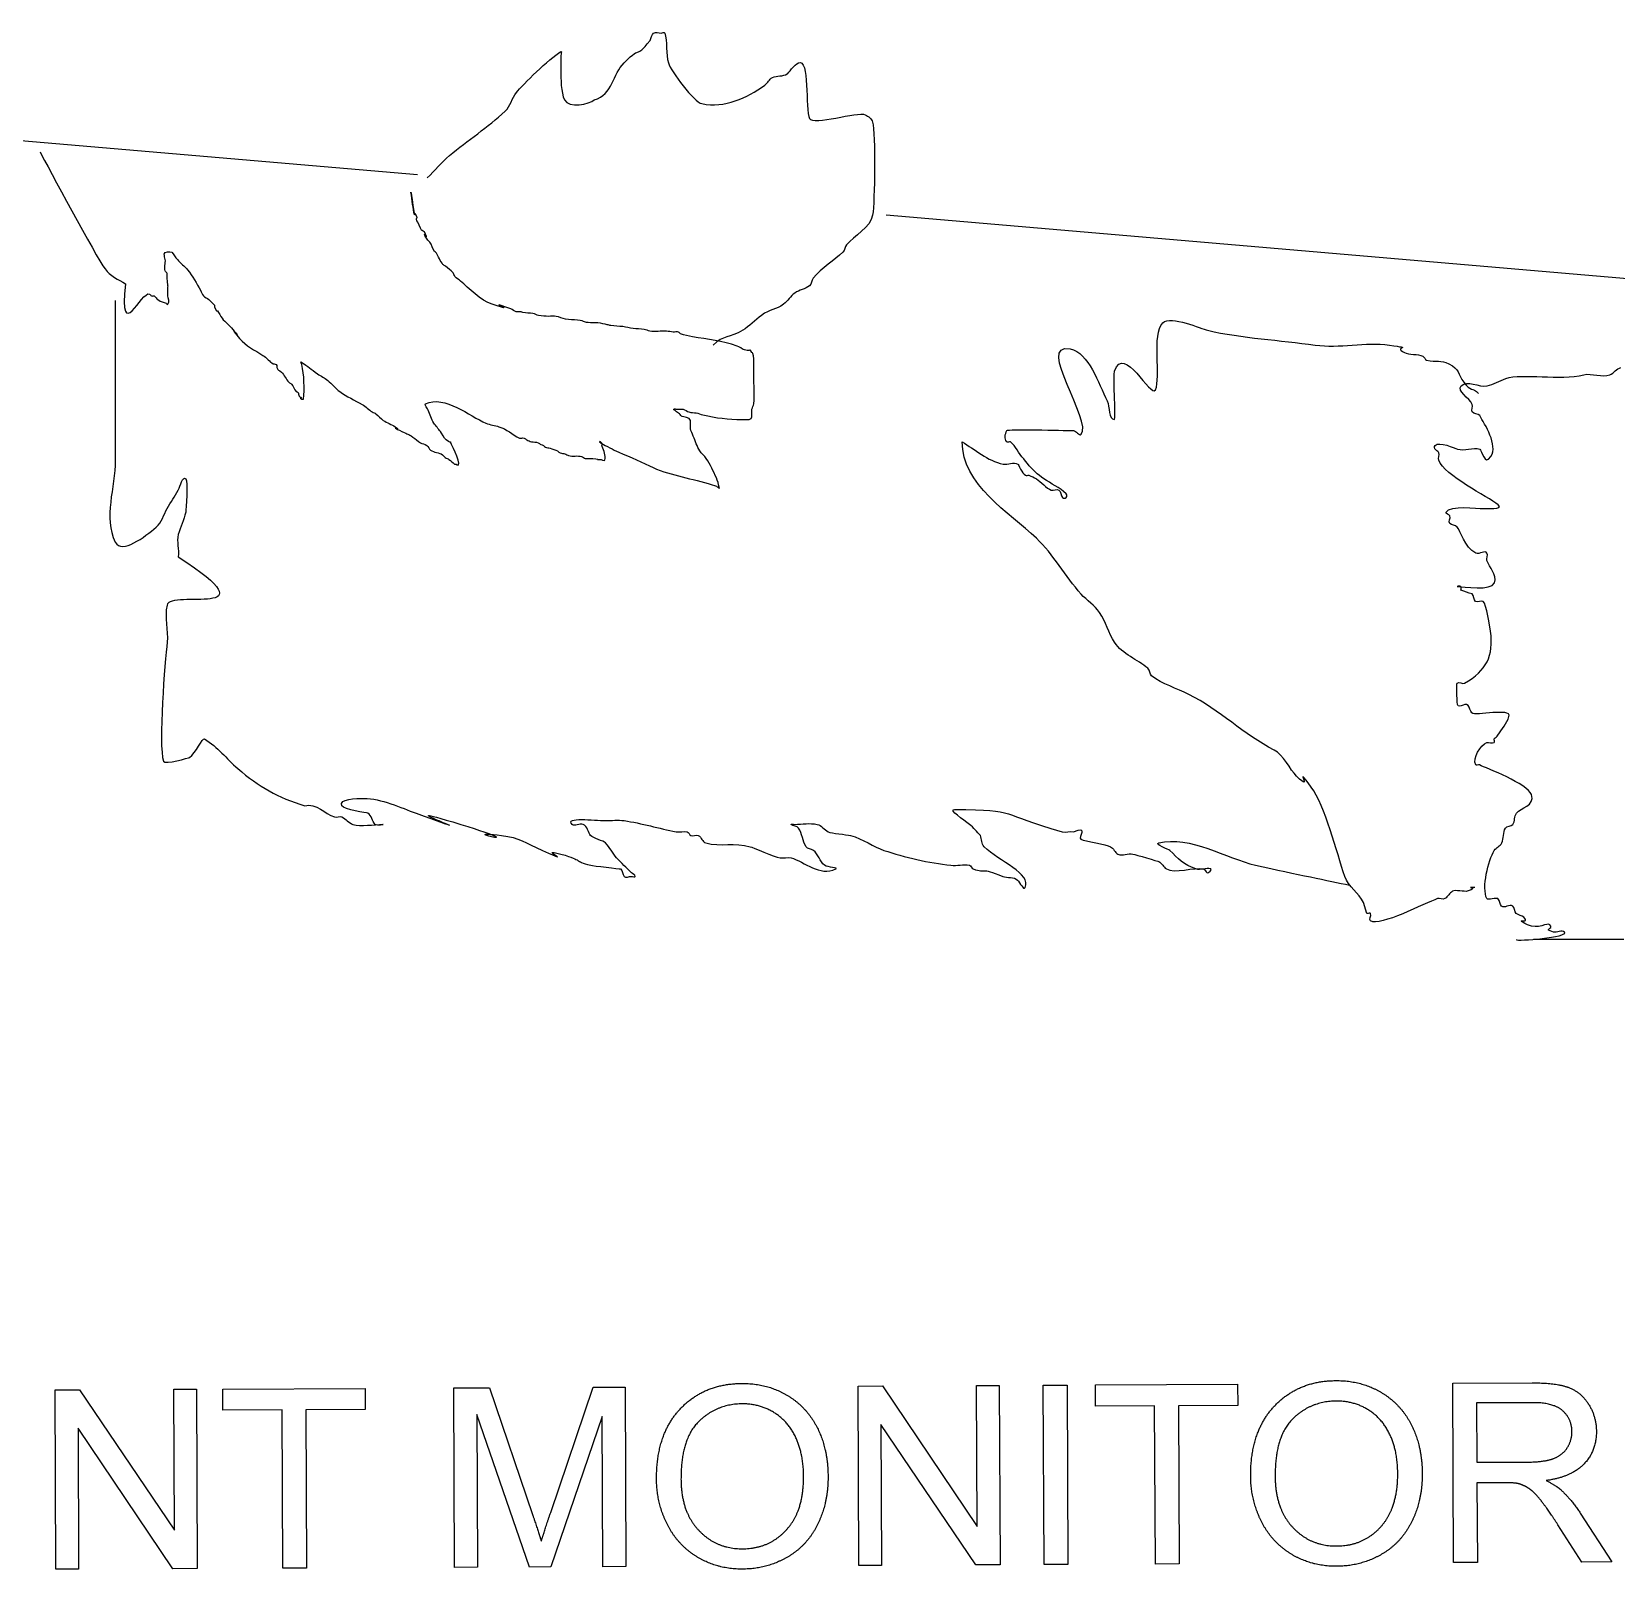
# Model space of a CAD drawing. Header units: millimetres. Extents: x 42 to 205, y 3 to 85.
# Drawn here: x 153.85 to 180.34, y 6.3 to 32.01 of the extents above; entities that cross this region are included whole.
import ezdxf

# ---------------------------------------------------------------- set-up
doc = ezdxf.new("R2010")
doc.units = ezdxf.units.MM
doc.layers.get('0').update_dxf_attribs({"linetype": 'CONTINUOUS'})

msp = doc.modelspace()

# ---------------------------------------------------------------- linework, layer by layer
for p, q in [((162.695, 31.614), (162.695, 31.365)), ((152.984, 30.251), (160.297, 29.622)), ((168.134, 28.947), (184.055, 27.578)), ((155.243, 27.514), (155.243, 24.843)), ((176.174, 17.265), (176.113, 17.452)), ((178.978, 16.83), (178.96, 16.833)), ((180.034, 16.83), (178.978, 16.83)), ((180.469, 16.83), (180.034, 16.83)), ((160.904, 9.333), (161.501, 9.335)), ((160.918, 6.333), (160.904, 9.333)), ((161.501, 9.335), (162.221, 7.215)), ((162.524, 7.253), (163.232, 9.344)), ((163.232, 9.344), (163.767, 9.346)), ((163.767, 9.346), (163.781, 6.346)), ((177.608, 9.412), (178.938, 9.418)), ((177.622, 6.412), (177.608, 9.412)), ((178.956, 9.087), (178.007, 9.082)), ((178.007, 9.082), (178.011, 8.09)), ((162.168, 6.338), (161.288, 8.888)), ((161.288, 8.888), (161.301, 6.334)), ((163.386, 8.855), (162.526, 6.34)), ((163.398, 6.344), (163.386, 8.855)), ((178.011, 8.09), (178.865, 8.094)), ((178.473, 7.748), (178.013, 7.746)), ((178.013, 7.746), (178.019, 6.414)), ((179.741, 7.238), (180.266, 6.424)), ((179.767, 6.422), (179.367, 7.044)), ((178.019, 6.414), (177.622, 6.412)), ((180.266, 6.424), (179.767, 6.422)), ((161.301, 6.334), (160.918, 6.333)), ((162.526, 6.34), (162.168, 6.338)), ((163.781, 6.346), (163.398, 6.344))]:
    msp.add_line(p, q)
for points in [[(154.251, 6.301), (154.237, 9.301), (154.644, 9.303), (156.231, 6.955), (156.22, 9.31), (156.6, 9.312), (156.614, 6.312), (156.207, 6.31), (154.62, 8.66), (154.631, 6.303)], [(158.045, 6.319), (158.032, 8.965), (157.044, 8.96), (157.042, 9.314), (159.42, 9.325), (159.422, 8.971), (158.429, 8.967), (158.442, 6.321)], [(167.677, 6.365), (167.663, 9.365), (168.07, 9.367), (169.657, 7.019), (169.646, 9.374), (170.026, 9.376), (170.041, 6.376), (169.633, 6.374), (168.046, 8.724), (168.058, 6.366)], [(170.775, 6.379), (170.761, 9.379), (171.158, 9.381), (171.172, 6.381)], [(172.635, 6.388), (172.623, 9.034), (171.634, 9.029), (171.633, 9.383), (174.011, 9.395), (174.012, 9.041), (173.02, 9.036), (173.032, 6.39)]]:
    msp.add_lwpolyline(points, close=True)
for points, degree in [([(163.75, 31.489), (164.081, 31.821), (163.915, 31.524), (164.185, 31.862)], 3), ([(164.185, 31.862), (164.212, 31.898), (164.208, 31.961), (164.245, 31.986)], 3), ([(164.245, 31.986), (164.281, 32.009), (164.329, 31.986), (164.37, 31.986)], 3), ([(164.37, 31.986), (164.391, 31.986), (164.426, 32.006), (164.431, 31.986)], 3), ([(164.431, 31.986), (164.474, 31.858), (164.45, 31.618), (164.492, 31.489)], 3), ([(161.95, 30.993), (162.059, 31.124), (162.495, 31.556), (162.695, 31.676)], 3), ([(162.695, 31.676), (162.713, 31.687), (162.695, 31.634), (162.695, 31.614)], 3), ([(166.666, 31.49), (166.859, 31.586), (166.777, 30.705), (166.851, 30.558)], 3), ([(162.695, 31.365), (162.695, 31.216), (162.692, 30.999), (162.756, 30.868)], 3), ([(163.253, 30.868), (163.565, 30.957), (163.562, 31.302), (163.75, 31.489)], 3), ([(164.492, 31.489), (164.54, 31.342), (164.92, 30.832), (165.051, 30.806)], 3), ([(166.231, 31.241), (166.307, 31.279), (166.407, 31.259), (166.48, 31.303)], 3), ([(166.48, 31.303), (166.493, 31.311), (166.597, 31.455), (166.666, 31.49)], 3), ([(165.051, 30.806), (165.434, 30.729), (165.802, 30.899), (166.107, 31.117)], 3), ([(166.107, 31.117), (166.155, 31.151), (166.178, 31.215), (166.231, 31.241)], 3), ([(161.764, 30.682), (161.853, 30.765), (161.874, 30.9), (161.95, 30.993)], 3), ([(162.756, 30.868), (162.825, 30.732), (163.169, 30.793), (163.253, 30.868)], 3), ([(160.833, 29.937), (161.135, 30.196), (161.475, 30.409), (161.764, 30.682)], 3), ([(166.851, 30.558), (166.912, 30.434), (167.661, 30.681), (167.783, 30.62)], 3), ([(167.783, 30.62), (167.836, 30.594), (167.892, 30.553), (167.907, 30.496)], 3), ([(167.907, 30.496), (167.955, 30.304), (167.945, 29.166), (167.907, 28.943)], 3), ([(153.985, 29.999), (154.112, 29.763), (154.916, 28.254), (155.072, 28.042)], 3), ([(160.241, 28.957), (160.237, 28.961), (160.122, 29.777), (160.241, 28.973)], 3), ([(160.46, 29.564), (160.585, 29.688), (160.699, 29.822), (160.833, 29.937)], 3), ([(160.272, 28.942), (160.239, 29.006), (160.272, 28.925), (160.241, 28.957)], 3), ([(160.287, 28.849), (160.266, 28.936), (160.315, 28.855), (160.272, 28.942)], 3), ([(167.907, 28.943), (167.872, 28.737), (167.592, 28.596), (167.472, 28.446)], 3), ([(160.366, 28.693), (160.355, 28.715), (160.292, 28.836), (160.287, 28.849)], 3), ([(160.457, 28.538), (160.32, 28.768), (160.521, 28.441), (160.412, 28.662)], 3), ([(160.412, 28.662), (160.412, 28.664), (160.371, 28.681), (160.366, 28.693)], 3), ([(160.503, 28.492), (160.491, 28.51), (160.468, 28.519), (160.457, 28.538)], 3), ([(160.582, 28.337), (160.549, 28.384), (160.536, 28.444), (160.503, 28.492)], 3), ([(167.472, 28.446), (167.444, 28.41), (167.442, 28.355), (167.411, 28.322)], 3), ([(156.078, 28.011), (156.057, 28.064), (156.09, 28.14), (156.078, 28.198)], 3), ([(156.063, 28.291), (156.063, 28.333), (156.164, 28.34), (156.187, 28.322)], 3), ([(156.078, 28.198), (156.072, 28.231), (156.063, 28.254), (156.063, 28.291)], 3), ([(156.187, 28.322), (156.228, 28.29), (156.246, 28.236), (156.281, 28.198)], 3), ([(156.281, 28.198), (156.335, 28.138), (156.401, 28.089), (156.451, 28.027)], 3), ([(160.612, 28.306), (160.605, 28.318), (160.589, 28.324), (160.582, 28.337)], 3), ([(160.722, 28.119), (160.683, 28.164), (160.643, 28.259), (160.612, 28.306)], 3), ([(160.767, 28.088), (160.753, 28.1), (160.732, 28.105), (160.722, 28.119)], 3), ([(160.892, 27.979), (160.854, 28.02), (160.81, 28.053), (160.767, 28.088)], 3), ([(167.411, 28.322), (167.272, 28.182), (167.05, 28.068), (166.915, 27.887)], 3), ([(155.072, 28.042), (155.155, 27.929), (155.293, 27.865), (155.413, 27.794)], 3), ([(156.109, 27.965), (156.104, 27.983), (156.085, 27.994), (156.078, 28.011)], 3), ([(156.109, 27.902), (156.106, 27.923), (156.115, 27.945), (156.109, 27.965)], 3), ([(156.124, 27.592), (156.124, 27.916), (156.131, 27.619), (156.109, 27.902)], 3), ([(156.451, 28.027), (156.538, 27.922), (156.601, 27.802), (156.67, 27.685)], 3), ([(160.922, 27.917), (160.907, 27.935), (160.907, 27.962), (160.892, 27.979)], 3), ([(161.016, 27.84), (160.986, 27.866), (160.95, 27.887), (160.922, 27.917)], 3), ([(161.544, 27.451), (161.349, 27.516), (161.154, 27.723), (161.016, 27.84)], 3), ([(166.915, 27.887), (166.887, 27.85), (166.889, 27.792), (166.854, 27.763)], 3), ([(155.413, 27.794), (155.307, 26.756), (155.686, 27.688), (155.817, 27.623)], 3), ([(155.817, 27.623), (155.83, 27.617), (155.836, 27.6), (155.848, 27.592)], 3), ([(155.848, 27.592), (155.861, 27.584), (155.881, 27.601), (155.893, 27.592)], 3), ([(155.893, 27.592), (155.918, 27.576), (155.931, 27.548), (155.954, 27.53)], 3), ([(156.124, 27.452), (156.16, 27.489), (156.127, 27.557), (156.124, 27.592)], 3), ([(156.67, 27.685), (156.687, 27.655), (156.693, 27.618), (156.716, 27.592)], 3), ([(156.716, 27.592), (156.74, 27.564), (156.782, 27.555), (156.809, 27.53)], 3), ([(161.855, 27.374), (161.337, 27.568), (162.058, 27.28), (161.544, 27.451)], 3), ([(166.605, 27.639), (166.534, 27.588), (166.488, 27.507), (166.419, 27.452)], 3), ([(166.854, 27.763), (166.782, 27.705), (166.681, 27.693), (166.605, 27.639)], 3), ([(155.954, 27.53), (156.013, 27.484), (156.041, 27.495), (156.094, 27.468)], 3), ([(156.094, 27.468), (156.098, 27.466), (156.113, 27.44), (156.124, 27.452)], 3), ([(156.809, 27.53), (156.977, 27.377), (156.853, 27.479), (156.934, 27.343)], 3), ([(156.934, 27.343), (156.937, 27.339), (156.946, 27.348), (156.95, 27.343)], 3), ([(156.95, 27.343), (156.98, 27.304), (156.998, 27.259), (157.028, 27.219)], 3), ([(161.949, 27.327), (161.916, 27.336), (161.888, 27.361), (161.855, 27.374)], 3), ([(162.028, 27.327), (162.002, 27.331), (161.974, 27.32), (161.949, 27.327)], 3), ([(162.058, 27.312), (162.047, 27.313), (162.039, 27.325), (162.028, 27.327)], 3), ([(162.228, 27.296), (162.172, 27.306), (162.114, 27.303), (162.058, 27.312)], 3), ([(162.322, 27.265), (162.289, 27.271), (162.261, 27.29), (162.228, 27.296)], 3), ([(166.419, 27.452), (166.297, 27.355), (166.188, 27.372), (166.047, 27.266)], 3), ([(157.028, 27.219), (157.054, 27.184), (157.092, 27.158), (157.122, 27.126)], 3), ([(157.122, 27.126), (157.52, 26.692), (157.036, 27.223), (157.323, 26.878)], 3), ([(162.492, 27.25), (162.437, 27.255), (162.378, 27.255), (162.322, 27.265)], 3), ([(162.617, 27.25), (162.576, 27.256), (162.533, 27.25), (162.492, 27.25)], 3), ([(162.772, 27.203), (162.719, 27.212), (162.67, 27.241), (162.617, 27.25)], 3), ([(162.973, 27.188), (162.906, 27.197), (162.838, 27.191), (162.772, 27.203)], 3), ([(163.191, 27.141), (163.064, 27.15), (163.115, 27.167), (162.973, 27.188)], 3), ([(163.315, 27.141), (163.275, 27.146), (163.232, 27.138), (163.191, 27.141)], 3), ([(163.47, 27.11), (163.42, 27.12), (163.369, 27.135), (163.315, 27.141)], 3), ([(163.531, 27.095), (163.51, 27.097), (163.491, 27.105), (163.47, 27.11)], 3), ([(163.732, 27.079), (163.666, 27.084), (163.597, 27.087), (163.531, 27.095)], 3), ([(163.902, 27.048), (163.844, 27.055), (163.788, 27.069), (163.732, 27.079)], 3), ([(164.088, 27.032), (164.027, 27.043), (163.963, 27.04), (163.902, 27.048)], 3), ([(164.182, 27.001), (164.149, 27.007), (164.121, 27.027), (164.088, 27.032)], 3), ([(166.047, 27.266), (165.942, 27.189), (165.846, 27.083), (165.736, 27.017)], 3), ([(172.636, 26.023), (172.735, 26.223), (172.57, 26.952), (172.761, 27.141)], 3), ([(172.761, 27.141), (172.893, 27.273), (173.412, 27.039), (173.506, 27.017)], 3), ([(157.323, 26.878), (157.425, 26.756), (157.579, 26.681), (157.711, 26.598)], 3), ([(164.461, 27.001), (164.37, 27.008), (164.27, 26.987), (164.182, 27.001)], 3), ([(164.57, 26.986), (164.535, 26.99), (164.499, 26.999), (164.461, 27.001)], 3), ([(164.664, 26.986), (164.636, 26.997), (164.601, 26.983), (164.57, 26.986)], 3), ([(164.695, 26.955), (164.684, 26.965), (164.677, 26.981), (164.664, 26.986)], 3), ([(164.895, 26.908), (164.829, 26.924), (164.761, 26.939), (164.695, 26.955)], 3), ([(165.641, 26.753), (165.399, 26.841), (165.147, 26.865), (164.895, 26.908)], 3), ([(165.736, 27.017), (165.512, 26.883), (165.409, 26.938), (165.239, 26.769)], 3), ([(171.393, 25.278), (171.596, 25.481), (170.628, 26.822), (171.208, 26.707)], 3), ([(171.953, 26.334), (172.111, 26.804), (172.56, 25.871), (172.636, 26.023)], 3), ([(173.506, 27.017), (174.089, 26.883), (174.718, 26.853), (175.308, 26.769)], 3), ([(175.308, 26.769), (175.713, 26.711), (176.144, 26.827), (176.55, 26.769)], 3), ([(176.55, 26.769), (176.989, 26.706), (176.588, 26.749), (176.799, 26.645)], 3), ([(157.711, 26.598), (157.77, 26.562), (157.828, 26.486), (157.881, 26.458)], 3), ([(165.765, 26.691), (165.72, 26.704), (165.684, 26.737), (165.641, 26.753)], 3), ([(165.89, 26.645), (165.816, 26.744), (165.92, 26.647), (165.765, 26.691)], 3), ([(165.905, 26.629), (165.903, 26.636), (165.894, 26.639), (165.89, 26.645)], 3), ([(165.921, 26.256), (165.921, 26.353), (165.931, 26.527), (165.905, 26.629)], 3), ([(171.208, 26.707), (171.526, 26.643), (171.682, 26.131), (171.829, 25.837)], 3), ([(176.799, 26.645), (176.878, 26.606), (177.025, 26.624), (177.109, 26.582)], 3), ([(177.109, 26.582), (177.135, 26.569), (177.143, 26.527), (177.17, 26.52)], 3), ([(177.17, 26.52), (177.336, 26.479), (177.407, 26.527), (177.543, 26.458)], 3), ([(157.881, 26.458), (157.902, 26.448), (157.932, 26.461), (157.942, 26.427)], 3), ([(157.942, 26.427), (157.946, 26.417), (157.939, 26.406), (157.942, 26.396)], 3), ([(157.942, 26.396), (157.97, 26.327), (157.973, 26.367), (158.021, 26.319)], 3), ([(158.021, 26.319), (158.072, 26.269), (158.097, 26.196), (158.146, 26.148)], 3), ([(158.362, 26.443), (158.36, 26.451), (158.34, 26.494), (158.347, 26.489)], 3), ([(158.347, 26.489), (158.476, 26.412), (158.507, 26.369), (158.626, 26.288)], 3), ([(158.393, 25.868), (158.409, 26.03), (158.402, 26.282), (158.362, 26.443)], 3), ([(158.626, 26.288), (158.682, 26.249), (158.743, 26.221), (158.796, 26.179)], 3), ([(165.921, 25.79), (165.939, 25.945), (165.921, 26.101), (165.921, 26.256)], 3), ([(171.953, 25.526), (171.974, 25.526), (171.928, 26.26), (171.953, 26.334)], 3), ([(177.543, 26.458), (177.726, 26.367), (177.688, 26.285), (177.792, 26.147)], 3), ([(178.495, 26.211), (178.77, 26.303), (179.403, 26.174), (179.799, 26.273)], 3), ([(179.799, 26.273), (179.931, 26.307), (180.108, 26.223), (180.234, 26.273)], 3), ([(180.234, 26.273), (180.303, 26.301), (180.348, 26.374), (180.419, 26.397)], 3), ([(158.146, 26.148), (158.159, 26.135), (158.181, 26.131), (158.191, 26.117)], 3), ([(158.191, 26.117), (158.224, 26.08), (158.235, 26.027), (158.27, 25.993)], 3), ([(158.27, 25.993), (158.278, 25.985), (158.295, 25.987), (158.301, 25.977)], 3), ([(158.301, 25.977), (158.312, 25.959), (158.305, 25.934), (158.316, 25.915)], 3), ([(158.796, 26.179), (158.868, 26.122), (158.923, 26.045), (158.997, 25.992)], 3), ([(158.997, 25.992), (159.114, 25.91), (159.246, 25.85), (159.37, 25.775)], 3), ([(177.935, 25.776), (177.889, 25.888), (177.663, 26.002), (177.749, 26.087)], 3), ([(177.749, 26.087), (177.851, 26.189), (178.041, 26.061), (178.184, 26.087)], 3), ([(177.792, 26.147), (177.911, 25.987), (177.932, 26.07), (178.041, 25.961)], 3), ([(178.184, 26.087), (178.293, 26.107), (178.39, 26.176), (178.495, 26.211)], 3), ([(158.347, 25.899), (158.38, 25.867), (158.298, 25.901), (158.362, 25.868)], 3), ([(158.316, 25.915), (158.322, 25.905), (158.339, 25.908), (158.347, 25.899)], 3), ([(158.362, 25.868), (158.372, 25.864), (158.393, 25.858), (158.393, 25.868)], 3), ([(159.37, 25.775), (159.433, 25.744), (159.482, 25.688), (159.54, 25.651)], 3), ([(160.477, 25.682), (160.473, 25.691), (160.404, 25.778), (160.431, 25.79)], 3), ([(160.431, 25.79), (160.75, 25.935), (161.169, 25.581), (161.441, 25.464)], 3), ([(164.585, 25.697), (164.592, 25.711), (164.616, 25.697), (164.631, 25.697)], 3), ([(164.631, 25.697), (164.666, 25.697), (164.704, 25.705), (164.74, 25.697)], 3), ([(165.89, 25.697), (165.896, 25.73), (165.918, 25.758), (165.921, 25.79)], 3), ([(171.829, 25.837), (171.879, 25.737), (171.841, 25.526), (171.953, 25.526)], 3), ([(177.935, 25.652), (177.916, 25.689), (177.95, 25.738), (177.935, 25.776)], 3), ([(159.54, 25.651), (159.56, 25.638), (159.583, 25.633), (159.601, 25.62)], 3), ([(159.601, 25.62), (159.644, 25.59), (159.682, 25.541), (159.725, 25.511)], 3), ([(159.725, 25.511), (159.789, 25.469), (159.863, 25.445), (159.926, 25.402)], 3), ([(159.926, 25.402), (160.058, 25.315), (159.784, 25.451), (160.035, 25.325)], 3), ([(160.571, 25.464), (160.528, 25.529), (160.51, 25.613), (160.477, 25.682)], 3), ([(160.68, 25.325), (160.647, 25.374), (160.604, 25.415), (160.571, 25.464)], 3), ([(161.441, 25.464), (161.509, 25.435), (161.588, 25.429), (161.659, 25.402)], 3), ([(164.616, 25.666), (164.604, 25.676), (164.577, 25.684), (164.585, 25.697)], 3), ([(164.676, 25.62), (164.657, 25.637), (164.633, 25.65), (164.616, 25.666)], 3), ([(164.722, 25.573), (164.703, 25.583), (164.692, 25.606), (164.676, 25.62)], 3), ([(164.862, 25.511), (164.852, 25.566), (164.74, 25.564), (164.722, 25.573)], 3), ([(164.74, 25.697), (164.773, 25.689), (164.801, 25.66), (164.834, 25.651)], 3), ([(164.834, 25.651), (164.875, 25.639), (164.918, 25.643), (164.958, 25.635)], 3), ([(164.862, 25.371), (164.854, 25.417), (164.87, 25.465), (164.862, 25.511)], 3), ([(164.958, 25.635), (164.997, 25.628), (165.03, 25.613), (165.068, 25.604)], 3), ([(165.068, 25.604), (165.286, 25.55), (165.496, 25.527), (165.72, 25.527)], 3), ([(165.72, 25.527), (165.755, 25.527), (165.844, 25.512), (165.875, 25.542)], 3), ([(165.875, 25.542), (165.899, 25.566), (165.886, 25.671), (165.89, 25.697)], 3), ([(178.059, 25.59), (178.035, 25.629), (177.955, 25.611), (177.935, 25.652)], 3), ([(178.245, 24.907), (178.369, 25.094), (178.143, 25.447), (178.059, 25.59)], 3), ([(160.035, 25.325), (160.152, 25.266), (160.124, 25.298), (160.221, 25.231)], 3), ([(160.221, 25.231), (160.264, 25.202), (160.299, 25.165), (160.345, 25.138)], 3), ([(160.774, 25.185), (160.749, 25.204), (160.696, 25.303), (160.68, 25.325)], 3), ([(160.868, 25.107), (160.823, 25.216), (160.906, 25.087), (160.774, 25.185)], 3), ([(161.659, 25.402), (161.791, 25.375), (161.88, 25.264), (162.001, 25.216)], 3), ([(162.001, 25.216), (162.025, 25.206), (162.054, 25.222), (162.08, 25.216)], 3), ([(162.08, 25.216), (162.098, 25.211), (162.11, 25.195), (162.125, 25.185)], 3), ([(162.125, 25.185), (162.151, 25.174), (162.176, 25.16), (162.204, 25.154)], 3), ([(164.908, 25.247), (164.891, 25.288), (164.87, 25.328), (164.862, 25.371)], 3), ([(165.017, 24.999), (164.971, 25.077), (164.943, 25.164), (164.908, 25.247)], 3), ([(170.15, 25.154), (170.107, 25.198), (170.122, 25.285), (170.15, 25.34)], 3), ([(170.15, 25.34), (170.167, 25.373), (171.076, 25.34), (171.268, 25.34)], 3), ([(171.268, 25.34), (171.314, 25.34), (171.36, 25.245), (171.393, 25.278)], 3), ([(160.345, 25.138), (160.378, 25.118), (160.421, 25.115), (160.454, 25.092)], 3), ([(160.454, 25.092), (160.482, 25.072), (160.49, 25.034), (160.515, 25.014)], 3), ([(160.515, 25.014), (160.574, 24.97), (160.658, 24.976), (160.716, 24.936)], 3), ([(160.716, 24.936), (160.734, 24.924), (160.744, 24.902), (160.762, 24.89)], 3), ([(160.947, 24.766), (161.069, 24.705), (160.873, 25.1), (160.868, 25.107)], 3), ([(162.204, 25.154), (162.24, 25.145), (162.278, 25.149), (162.313, 25.138)], 3), ([(162.313, 25.138), (162.331, 25.133), (162.344, 25.115), (162.359, 25.107)], 3), ([(162.359, 25.107), (162.374, 25.1), (162.392, 25.1), (162.405, 25.092)], 3), ([(162.405, 25.092), (162.417, 25.084), (162.422, 25.066), (162.435, 25.061)], 3), ([(162.435, 25.061), (162.46, 25.05), (162.489, 25.053), (162.514, 25.045)], 3), ([(162.514, 25.045), (162.555, 25.03), (162.598, 25.014), (162.638, 24.999)], 3), ([(162.638, 24.999), (162.654, 24.988), (162.666, 24.974), (162.684, 24.968)], 3), ([(162.684, 24.968), (162.709, 24.958), (162.738, 24.96), (162.763, 24.952)], 3), ([(162.763, 24.952), (162.785, 24.945), (162.804, 24.926), (162.824, 24.921)], 3), ([(162.824, 24.921), (162.89, 24.906), (162.974, 24.925), (163.042, 24.906)], 3), ([(163.355, 25.154), (163.351, 25.158), (163.335, 25.157), (163.339, 25.154)], 3), ([(163.339, 25.154), (163.367, 25.131), (163.4, 25.11), (163.433, 25.092)], 3), ([(163.385, 25.076), (163.368, 25.133), (163.421, 25.087), (163.355, 25.154)], 3), ([(163.431, 24.844), (163.449, 24.936), (163.411, 24.988), (163.385, 25.076)], 3), ([(163.433, 25.092), (163.484, 25.064), (163.537, 25.039), (163.588, 25.014)], 3), ([(163.588, 25.014), (163.784, 24.922), (163.986, 24.846), (164.178, 24.75)], 3), ([(165.126, 24.875), (165.098, 24.921), (165.045, 24.951), (165.017, 24.999)], 3), ([(170.647, 23.539), (170.193, 23.962), (169.402, 24.441), (169.405, 25.154)], 3), ([(169.405, 25.154), (169.61, 25.026), (169.833, 24.832), (170.088, 24.781)], 3), ([(170.211, 25.154), (170.191, 25.154), (170.163, 25.139), (170.15, 25.154)], 3), ([(170.272, 25.092), (170.252, 25.112), (170.232, 25.133), (170.211, 25.154)], 3), ([(170.769, 24.533), (170.571, 24.665), (170.401, 24.899), (170.272, 25.092)], 3), ([(177.375, 24.969), (177.369, 24.987), (177.263, 25.043), (177.314, 25.093)], 3), ([(177.314, 25.093), (177.38, 25.16), (177.637, 25.048), (177.687, 25.031)], 3), ([(177.375, 24.845), (177.362, 24.884), (177.388, 24.929), (177.375, 24.969)], 3), ([(177.687, 25.031), (177.798, 24.993), (177.947, 25.068), (178.059, 25.031)], 3), ([(178.059, 25.031), (178.1, 25.017), (178.133, 24.736), (178.245, 24.907)], 3), ([(155.243, 24.843), (155.243, 24.388), (155.039, 23.884), (155.243, 23.477)], 3), ([(160.762, 24.89), (160.78, 24.876), (160.805, 24.872), (160.823, 24.859)], 3), ([(160.823, 24.859), (160.856, 24.836), (160.881, 24.803), (160.917, 24.781)], 3), ([(160.917, 24.781), (160.925, 24.776), (160.938, 24.786), (160.947, 24.781)], 3), ([(160.947, 24.781), (160.952, 24.779), (160.942, 24.768), (160.947, 24.766)], 3), ([(163.042, 24.906), (163.065, 24.899), (163.083, 24.881), (163.103, 24.875)], 3), ([(163.103, 24.875), (163.144, 24.863), (163.187, 24.879), (163.228, 24.875)], 3), ([(163.228, 24.875), (163.413, 24.856), (163.224, 24.859), (163.352, 24.859)], 3), ([(163.352, 24.859), (163.358, 24.859), (163.428, 24.833), (163.431, 24.844)], 3), ([(164.178, 24.75), (164.484, 24.597), (164.83, 24.551), (165.157, 24.455)], 3), ([(165.296, 24.548), (165.245, 24.66), (165.19, 24.77), (165.126, 24.875)], 3), ([(170.088, 24.781), (170.169, 24.765), (170.263, 24.818), (170.337, 24.781)], 3), ([(170.337, 24.781), (170.344, 24.777), (170.408, 24.621), (170.461, 24.595)], 3), ([(178.369, 24.099), (178.196, 24.237), (177.459, 24.593), (177.375, 24.845)], 3), ([(156.297, 24.346), (156.335, 24.411), (156.368, 24.585), (156.421, 24.533)], 3), ([(156.421, 24.533), (156.459, 24.495), (156.431, 24.02), (156.421, 23.974)], 3), ([(165.157, 24.455), (165.202, 24.44), (165.251, 24.424), (165.296, 24.409)], 3), ([(165.342, 24.393), (165.328, 24.445), (165.318, 24.499), (165.296, 24.548)], 3), ([(165.296, 24.409), (165.312, 24.398), (165.324, 24.384), (165.342, 24.378)], 3), ([(165.342, 24.378), (165.347, 24.376), (165.345, 24.388), (165.342, 24.393)], 3), ([(170.461, 24.595), (170.48, 24.586), (170.502, 24.595), (170.522, 24.595)], 3), ([(170.522, 24.595), (170.563, 24.574), (170.608, 24.558), (170.646, 24.533)], 3), ([(170.646, 24.533), (170.72, 24.484), (170.814, 24.373), (170.895, 24.346)], 3), ([(171.142, 24.284), (171.04, 24.386), (170.887, 24.454), (170.769, 24.533)], 3), ([(156.111, 24.036), (156.172, 24.139), (156.238, 24.242), (156.297, 24.346)], 3), ([(170.895, 24.346), (170.933, 24.333), (170.984, 24.369), (171.02, 24.346)], 3), ([(171.02, 24.346), (171.058, 24.32), (171.05, 24.255), (171.081, 24.222)], 3), ([(171.081, 24.222), (171.121, 24.18), (171.185, 24.243), (171.142, 24.284)], 3), ([(155.926, 23.725), (156.02, 23.802), (156.05, 23.932), (156.111, 24.036)], 3), ([(156.421, 23.974), (156.393, 23.846), (156.33, 23.728), (156.297, 23.601)], 3), ([(177.56, 23.913), (177.547, 23.939), (177.484, 23.948), (177.499, 23.975)], 3), ([(177.499, 23.975), (177.562, 24.103), (178.017, 24.037), (178.12, 24.037)], 3), ([(177.56, 23.788), (177.529, 23.818), (177.578, 23.875), (177.56, 23.913)], 3), ([(178.12, 24.037), (178.155, 24.037), (178.469, 24.019), (178.369, 24.099)], 3), ([(155.243, 23.477), (155.352, 23.26), (155.74, 23.57), (155.926, 23.725)], 3), ([(156.297, 23.601), (156.266, 23.481), (156.312, 23.352), (156.297, 23.228)], 3), ([(177.684, 23.726), (177.651, 23.759), (177.593, 23.756), (177.56, 23.788)], 3), ([(177.995, 23.291), (177.799, 23.389), (177.739, 23.672), (177.684, 23.726)], 3), ([(171.392, 22.607), (171.132, 22.897), (170.931, 23.273), (170.647, 23.539)], 3), ([(178.18, 23.291), (178.152, 23.347), (178.051, 23.264), (177.995, 23.291)], 3), ([(156.297, 23.228), (157.939, 22.163), (156.144, 22.695), (156.111, 22.421)], 3), ([(178.18, 23.167), (178.167, 23.206), (178.199, 23.254), (178.18, 23.291)], 3), ([(178.305, 22.794), (178.351, 22.935), (178.218, 23.053), (178.18, 23.167)], 3), ([(177.684, 22.732), (177.785, 22.732), (178.258, 22.654), (178.305, 22.794)], 3), ([(171.703, 22.297), (171.619, 22.417), (171.492, 22.499), (171.392, 22.607)], 3), ([(177.745, 22.732), (177.73, 22.747), (177.661, 22.732), (177.684, 22.732)], 3), ([(177.745, 22.67), (177.745, 22.691), (177.759, 22.717), (177.745, 22.732)], 3), ([(177.93, 22.608), (177.869, 22.628), (177.806, 22.649), (177.745, 22.67)], 3), ([(177.991, 22.483), (177.951, 22.504), (177.971, 22.587), (177.93, 22.608)], 3), ([(156.111, 22.421), (156.058, 22.217), (156.134, 22.005), (156.111, 21.8)], 3), ([(171.952, 21.8), (171.853, 21.956), (171.81, 22.144), (171.703, 22.297)], 3), ([(178.116, 22.483), (178.08, 22.506), (178.029, 22.465), (177.991, 22.483)], 3), ([(178.24, 21.987), (178.232, 22.048), (178.171, 22.446), (178.116, 22.483)], 3), ([(156.111, 21.8), (156.076, 21.489), (155.959, 20.084), (156.05, 19.812)], 3), ([(172.511, 21.365), (172.343, 21.509), (172.082, 21.598), (171.952, 21.8)], 3), ([(177.805, 21.117), (178.174, 21.328), (178.293, 21.566), (178.24, 21.987)], 3), ([(172.572, 21.241), (172.536, 21.27), (172.547, 21.335), (172.511, 21.365)], 3), ([(173.193, 20.93), (172.997, 21.028), (172.747, 21.101), (172.572, 21.241)], 3), ([(177.681, 20.806), (177.681, 20.827), (177.668, 21.104), (177.681, 21.117)], 3), ([(177.681, 21.117), (177.711, 21.146), (177.77, 21.096), (177.805, 21.117)], 3), ([(174.622, 19.998), (174.115, 20.252), (173.711, 20.671), (173.193, 20.93)], 3), ([(177.866, 20.744), (177.803, 20.808), (177.681, 20.649), (177.681, 20.806)], 3), ([(177.927, 20.62), (177.894, 20.653), (177.897, 20.711), (177.866, 20.744)], 3), ([(178.548, 20.558), (178.599, 20.711), (177.987, 20.56), (177.927, 20.62)], 3), ([(178.363, 20.247), (178.429, 20.348), (178.51, 20.443), (178.548, 20.558)], 3), ([(156.485, 19.874), (156.592, 19.945), (156.696, 20.208), (156.734, 20.185)], 3), ([(156.734, 20.185), (156.963, 20.047), (157.095, 19.858), (157.293, 19.688)], 3), ([(178.302, 20.123), (178.32, 20.132), (178.293, 20.166), (178.302, 20.185)], 3), ([(178.302, 20.185), (178.315, 20.211), (178.348, 20.223), (178.363, 20.247)], 3), ([(156.05, 19.812), (156.071, 19.75), (156.483, 19.873), (156.485, 19.874)], 3), ([(174.994, 19.564), (174.89, 19.668), (174.773, 19.922), (174.622, 19.998)], 3), ([(177.992, 19.75), (177.936, 19.862), (178.073, 20.088), (178.177, 20.123)], 3), ([(178.177, 20.123), (178.215, 20.136), (178.264, 20.104), (178.302, 20.123)], 3), ([(157.293, 19.688), (157.643, 19.388), (157.963, 19.201), (158.411, 19.067)], 3), ([(175.243, 19.377), (174.908, 19.824), (175.312, 19.246), (174.994, 19.564)], 3), ([(178.053, 19.75), (178.034, 19.758), (178, 19.732), (177.992, 19.75)], 3), ([(178.923, 19.253), (178.862, 19.433), (178.174, 19.696), (178.053, 19.75)], 3), ([(175.802, 17.886), (175.67, 18.283), (175.469, 19.075), (175.243, 19.377)], 3), ([(158.411, 19.067), (158.609, 19.115), (158.744, 18.935), (158.908, 18.88)], 3), ([(159.031, 19.067), (158.973, 19.184), (159.272, 19.191), (159.404, 19.191)], 3), ([(159.404, 19.191), (159.682, 19.191), (160.024, 19.033), (160.273, 18.943)], 3), ([(160.273, 18.943), (161.815, 18.382), (159.508, 19.221), (161.019, 18.756)], 3), ([(178.674, 18.943), (178.742, 19.034), (178.986, 19.06), (178.923, 19.253)], 3), ([(158.908, 18.88), (158.946, 18.867), (158.995, 18.899), (159.033, 18.88)], 3), ([(159.466, 18.943), (159.456, 18.949), (159.064, 19), (159.031, 19.067)], 3), ([(159.033, 18.88), (159.099, 18.847), (159.147, 18.78), (159.218, 18.756)], 3), ([(159.59, 18.756), (159.537, 18.809), (159.53, 18.901), (159.466, 18.943)], 3), ([(162.882, 18.756), (162.75, 18.888), (163.254, 18.818), (163.441, 18.818)], 3), ([(163.441, 18.818), (163.545, 18.818), (163.649, 18.833), (163.752, 18.818)], 3), ([(163.752, 18.818), (164.041, 18.777), (164.344, 18.687), (164.621, 18.632)], 3), ([(169.527, 18.756), (169.435, 18.829), (169.161, 19.004), (169.278, 19.004)], 3), ([(169.278, 19.004), (170.381, 19.004), (169.977, 18.938), (171.079, 18.632)], 3), ([(178.613, 18.756), (178.651, 18.808), (178.635, 18.89), (178.674, 18.943)], 3), ([(159.218, 18.756), (159.34, 18.715), (159.578, 18.756), (159.715, 18.756)], 3), ([(159.715, 18.756), (159.756, 18.756), (159.621, 18.727), (159.59, 18.756)], 3), ([(161.019, 18.756), (162.397, 18.332), (160.841, 18.677), (161.702, 18.57)], 3), ([(161.702, 18.57), (162.006, 18.532), (162.085, 18.455), (162.386, 18.321)], 3), ([(163.067, 18.756), (163.009, 18.776), (162.925, 18.712), (162.882, 18.756)], 3), ([(163.192, 18.569), (163.154, 18.608), (163.139, 18.732), (163.067, 18.756)], 3), ([(163.441, 18.445), (163.405, 18.48), (163.238, 18.523), (163.192, 18.569)], 3), ([(164.621, 18.632), (164.682, 18.619), (164.748, 18.647), (164.807, 18.632)], 3), ([(164.807, 18.632), (164.835, 18.625), (164.842, 18.579), (164.868, 18.569)], 3), ([(164.868, 18.569), (164.906, 18.556), (164.954, 18.588), (164.992, 18.569)], 3), ([(164.992, 18.569), (165.046, 18.543), (165.061, 18.461), (165.117, 18.445)], 3), ([(166.546, 18.756), (166.531, 18.77), (166.586, 18.756), (166.607, 18.756)], 3), ([(166.67, 18.694), (166.645, 18.732), (166.579, 18.723), (166.546, 18.756)], 3), ([(166.607, 18.756), (166.731, 18.756), (166.858, 18.783), (166.979, 18.756)], 3), ([(166.795, 18.383), (166.734, 18.476), (166.731, 18.601), (166.67, 18.694)], 3), ([(166.979, 18.756), (167.053, 18.74), (167.099, 18.665), (167.165, 18.632)], 3), ([(167.165, 18.632), (167.223, 18.603), (167.461, 18.589), (167.537, 18.569)], 3), ([(167.537, 18.569), (167.743, 18.518), (167.93, 18.377), (168.096, 18.321)], 3), ([(169.712, 18.569), (169.651, 18.632), (169.595, 18.701), (169.527, 18.756)], 3), ([(169.773, 18.383), (169.727, 18.429), (169.732, 18.507), (169.712, 18.569)], 3), ([(171.079, 18.632), (171.14, 18.615), (171.204, 18.644), (171.265, 18.632)], 3), ([(171.265, 18.632), (171.524, 18.744), (171.336, 18.533), (171.389, 18.507)], 3), ([(172.692, 18.445), (173.211, 18.575), (173.825, 18.187), (174.307, 18.073)], 3), ([(178.427, 18.445), (178.465, 18.522), (178.446, 18.621), (178.488, 18.694)], 3), ([(178.488, 18.694), (178.512, 18.733), (178.585, 18.719), (178.613, 18.756)], 3), ([(162.386, 18.321), (162.993, 18.051), (162.264, 18.383), (162.696, 18.259)], 3), ([(163.626, 18.197), (163.558, 18.275), (163.512, 18.372), (163.441, 18.445)], 3), ([(165.117, 18.445), (165.361, 18.376), (165.604, 18.461), (165.862, 18.383)], 3), ([(165.862, 18.383), (165.89, 18.375), (166.268, 18.212), (166.359, 18.197)], 3), ([(166.919, 18.321), (166.881, 18.348), (166.82, 18.344), (166.795, 18.383)], 3), ([(167.105, 18.072), (167.021, 18.135), (167, 18.259), (166.919, 18.321)], 3), ([(168.096, 18.321), (168.439, 18.207), (168.854, 18.109), (169.215, 18.073)], 3), ([(170.456, 17.7), (170.573, 17.931), (170.021, 18.135), (169.773, 18.383)], 3), ([(171.389, 18.507), (171.455, 18.474), (171.819, 18.417), (171.886, 18.383)], 3), ([(171.886, 18.383), (171.939, 18.357), (171.957, 18.285), (172.01, 18.259)], 3), ([(172.878, 18.321), (172.864, 18.335), (172.608, 18.424), (172.692, 18.445)], 3), ([(173.313, 18.011), (173.109, 18.078), (173.011, 18.188), (172.878, 18.321)], 3), ([(178.178, 17.514), (178.087, 17.695), (178.204, 18.157), (178.303, 18.321)], 3), ([(178.303, 18.321), (178.333, 18.372), (178.402, 18.393), (178.427, 18.445)], 3), ([(162.696, 18.259), (163.095, 18.145), (162.884, 18.15), (163.193, 18.073)], 3), ([(163.193, 18.073), (163.229, 18.064), (163.684, 18.014), (163.69, 18.01)], 3), ([(163.875, 17.948), (163.791, 18.031), (163.705, 18.109), (163.626, 18.197)], 3), ([(166.359, 18.197), (166.42, 18.186), (166.486, 18.214), (166.545, 18.197)], 3), ([(166.545, 18.197), (166.765, 18.133), (167.028, 17.879), (167.29, 18.01)], 3), ([(167.29, 18.01), (167.348, 18.039), (167.155, 18.033), (167.105, 18.072)], 3), ([(169.215, 18.073), (169.319, 18.062), (169.423, 18.09), (169.525, 18.073)], 3), ([(169.525, 18.073), (169.553, 18.068), (169.561, 18.02), (169.586, 18.01)], 3), ([(169.586, 18.01), (169.825, 17.931), (169.69, 18.054), (170.083, 17.886)], 3), ([(172.01, 18.259), (172.084, 18.222), (172.178, 18.279), (172.259, 18.259)], 3), ([(172.259, 18.259), (172.3, 18.249), (172.686, 18.139), (172.694, 18.135)], 3), ([(172.694, 18.135), (172.747, 18.109), (172.77, 18.043), (172.819, 18.011)], 3), ([(172.819, 18.011), (172.943, 17.927), (173.294, 18.047), (173.44, 18.011)], 3), ([(173.562, 18.011), (173.48, 18.031), (173.391, 17.984), (173.313, 18.011)], 3), ([(174.307, 18.073), (175.017, 17.92), (175.526, 17.814), (175.884, 17.741)], 3), ([(163.69, 18.01), (163.73, 17.99), (163.72, 17.919), (163.751, 17.886)], 3), ([(163.751, 17.886), (163.781, 17.857), (163.835, 17.886), (163.875, 17.886)], 3), ([(163.936, 17.886), (163.936, 17.915), (163.896, 17.928), (163.875, 17.948)], 3), ([(163.875, 17.886), (163.896, 17.886), (163.936, 17.865), (163.936, 17.886)], 3), ([(170.083, 17.886), (170.162, 17.853), (170.271, 17.884), (170.332, 17.824)], 3), ([(170.332, 17.824), (170.373, 17.782), (170.431, 17.647), (170.456, 17.7)], 3), ([(173.44, 18.011), (173.468, 18.003), (173.475, 17.961), (173.501, 17.948)], 3), ([(173.501, 17.948), (173.526, 17.935), (173.592, 18.003), (173.562, 18.011)], 3), ([(176.113, 17.452), (176.037, 17.603), (175.862, 17.712), (175.802, 17.886)], 3), ([(177.353, 17.514), (177.14, 17.443), (176.387, 17.04), (176.235, 17.141)], 3), ([(177.478, 17.514), (177.442, 17.491), (177.391, 17.527), (177.353, 17.514)], 3), ([(177.602, 17.638), (177.554, 17.605), (177.526, 17.546), (177.478, 17.514)], 3), ([(177.851, 17.638), (177.81, 17.625), (177.645, 17.666), (177.602, 17.638)], 3), ([(177.975, 17.7), (177.775, 17.7), (178.082, 17.715), (177.851, 17.638)], 3), ([(178.364, 17.514), (178.342, 17.535), (178.191, 17.488), (178.178, 17.514)], 3), ([(178.425, 17.39), (178.392, 17.422), (178.394, 17.481), (178.364, 17.514)], 3), ([(176.235, 17.265), (176.227, 17.284), (176.194, 17.265), (176.174, 17.265)], 3), ([(176.235, 17.141), (176.199, 17.164), (176.253, 17.228), (176.235, 17.265)], 3), ([(178.61, 17.39), (178.559, 17.424), (178.468, 17.346), (178.425, 17.39)], 3), ([(178.671, 17.265), (178.638, 17.298), (178.648, 17.364), (178.61, 17.39)], 3), ([(178.796, 17.203), (178.763, 17.236), (178.704, 17.233), (178.671, 17.265)], 3), ([(178.857, 17.079), (178.598, 17.208), (178.923, 17.075), (178.796, 17.203)], 3), ([(179.229, 17.079), (179.186, 17.122), (179.039, 16.987), (178.857, 17.079)], 3), ([(179.29, 16.955), (179.097, 17.019), (179.311, 16.996), (179.229, 17.079)], 3), ([(179.476, 16.955), (179.432, 16.999), (179.349, 16.935), (179.29, 16.955)], 3), ([(178.668, 16.83), (178.668, 16.795), (179.56, 16.87), (179.476, 16.955)], 3), ([(164.689, 8.981), (165.088, 9.406), (165.723, 9.409)], 2), ([(165.723, 9.409), (166.138, 9.411), (166.473, 9.214)], 2), ([(174.624, 9.028), (175.023, 9.453), (175.658, 9.456)], 2), ([(175.658, 9.456), (176.073, 9.458), (176.408, 9.261)], 2), ([(178.938, 9.418), (179.339, 9.42), (179.548, 9.34)], 2), ([(179.548, 9.34), (179.758, 9.26), (179.883, 9.056)], 2), ([(165.726, 9.067), (165.305, 9.065), (165.002, 8.774)], 2), ([(166.262, 8.919), (166.023, 9.068), (165.726, 9.067)], 2), ([(166.473, 9.214), (166.807, 9.017), (166.984, 8.663)], 2), ([(174.229, 7.857), (174.225, 8.604), (174.624, 9.028)], 2), ([(175.661, 9.114), (175.24, 9.112), (174.937, 8.821)], 2), ([(176.197, 8.966), (175.958, 9.115), (175.661, 9.114)], 2), ([(176.408, 9.261), (176.742, 9.064), (176.919, 8.71)], 2), ([(179.445, 8.952), (179.29, 9.088), (178.956, 9.087)], 2), ([(179.883, 9.056), (180.009, 8.852), (180.01, 8.605)], 2), ([(164.294, 7.81), (164.29, 8.557), (164.689, 8.981)], 2), ([(165.002, 8.774), (164.7, 8.483), (164.703, 7.806)], 2), ([(166.626, 8.497), (166.501, 8.77), (166.262, 8.919)], 2), ([(174.937, 8.821), (174.635, 8.53), (174.638, 7.853)], 2), ([(176.561, 8.544), (176.436, 8.817), (176.197, 8.966)], 2), ([(179.601, 8.603), (179.6, 8.816), (179.445, 8.952)], 2), ([(166.753, 7.858), (166.751, 8.225), (166.626, 8.497)], 2), ([(166.984, 8.663), (167.16, 8.308), (167.162, 7.858)], 2), ([(176.688, 7.905), (176.687, 8.272), (176.561, 8.544)], 2), ([(176.919, 8.71), (177.095, 8.355), (177.098, 7.905)], 2), ([(179.523, 8.333), (179.602, 8.457), (179.601, 8.603)], 2), ([(180.01, 8.605), (180.012, 8.285), (179.806, 8.065)], 2), ([(179.29, 8.152), (179.443, 8.209), (179.523, 8.333)], 2), ([(178.865, 8.094), (179.137, 8.095), (179.29, 8.152)], 2), ([(179.806, 8.065), (179.601, 7.846), (179.169, 7.784)], 2), ([(164.469, 7.062), (164.295, 7.415), (164.294, 7.81)], 2), ([(164.703, 7.806), (164.705, 7.263), (164.999, 6.953)], 2), ([(166.468, 6.963), (166.756, 7.279), (166.753, 7.858)], 2), ([(167.162, 7.858), (167.165, 7.402), (166.982, 7.041)], 2), ([(174.404, 7.109), (174.231, 7.462), (174.229, 7.857)], 2), ([(174.638, 7.853), (174.641, 7.31), (174.934, 7)], 2), ([(176.403, 7.01), (176.691, 7.326), (176.688, 7.905)], 2), ([(177.098, 7.905), (177.1, 7.449), (176.917, 7.088)], 2), ([(178.695, 7.735), (178.627, 7.749), (178.473, 7.748)], 2), ([(178.876, 7.656), (178.787, 7.713), (178.695, 7.735)], 2), ([(179.169, 7.784), (179.327, 7.709), (179.409, 7.636)], 2), ([(179.079, 7.456), (178.965, 7.599), (178.876, 7.656)], 2), ([(179.367, 7.044), (179.192, 7.314), (179.079, 7.456)], 2), ([(179.409, 7.636), (179.584, 7.477), (179.741, 7.238)], 2), ([(162.221, 7.215), (162.321, 6.918), (162.367, 6.771)], 2), ([(162.367, 6.771), (162.417, 6.935), (162.524, 7.253)], 2), ([(164.977, 6.505), (164.643, 6.708), (164.469, 7.062)], 2), ([(164.999, 6.953), (165.292, 6.642), (165.732, 6.644)], 2), ([(165.732, 6.644), (166.18, 6.646), (166.468, 6.963)], 2), ([(166.982, 7.041), (166.8, 6.68), (166.463, 6.493)], 2), ([(174.912, 6.552), (174.578, 6.756), (174.404, 7.109)], 2), ([(174.934, 7), (175.227, 6.689), (175.667, 6.691)], 2), ([(175.667, 6.691), (176.115, 6.693), (176.403, 7.01)], 2), ([(176.917, 7.088), (176.735, 6.727), (176.398, 6.54)], 2), ([(165.735, 6.304), (165.312, 6.302), (164.977, 6.505)], 2), ([(166.463, 6.493), (166.126, 6.306), (165.735, 6.304)], 2), ([(175.67, 6.351), (175.247, 6.349), (174.912, 6.552)], 2), ([(176.398, 6.54), (176.061, 6.353), (175.67, 6.351)], 2)]:
    msp.add_open_spline(points, degree=degree)

doc.saveas('drawing.dxf')
